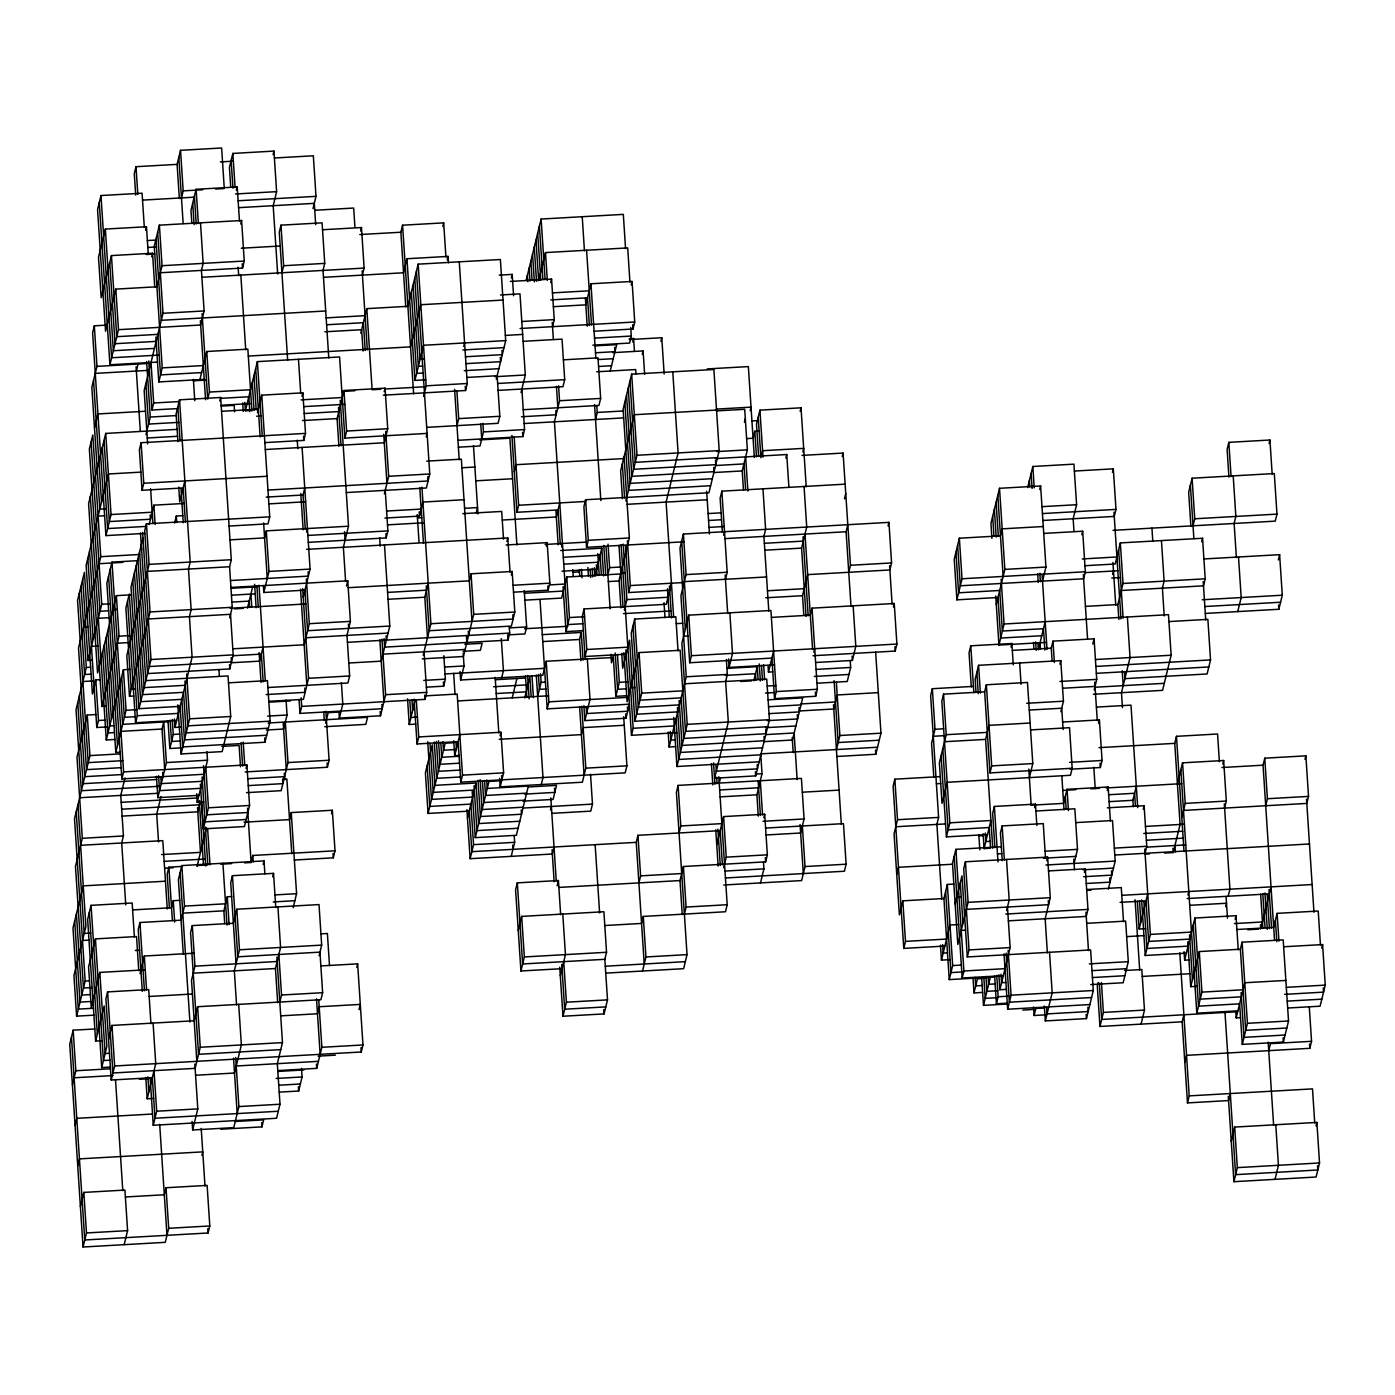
<?xml version="1.0" encoding="UTF-8"?>
<svg xmlns="http://www.w3.org/2000/svg" width="1395" height="1395" viewBox="0 0 1395 1395"><rect width="100%" height="100%" fill="white"/><g stroke="black" fill="none" stroke-linecap="round" stroke-linejoin="round"><path stroke-width="1.5" d="M144.33 227.368L142.081 193.207L100.981 195.544L97.563 209.599L105.532 331.26L115.82 289.114L156.92 286.777L162.047 265.713L159.396 225.153L241.597 220.497L244.247 261.039L242.538 268.067L160.338 272.74M148.271 254.483L146.458 226.74L105.357 229.076L98.504 257.168L101.172 297.728L111.443 255.581L152.543 253.245L154.775 287.405M105.131 325.209L94.319 325.82L92.611 332.847L105.915 535.61L144.853 533.396M215.632 189.04L224.281 188.552L221.631 147.992L180.53 150.329L177.095 164.366L135.995 166.702L134.286 173.73L135.681 195.073M94.319 325.82L96.97 366.379L91.843 387.444L99.83 509.105L106.316 508.739M94.511 428.003L97.929 413.949L145.516 411.246M157.495 362.09L109.909 364.775L118.47 329.673L115.82 289.114M145.603 230.262L146.458 226.74M177.113 429.381L105.724 433.426L88.6 503.665L101.905 706.428L106.229 706.184M151.689 256.767L152.543 253.245M159.396 225.153L154.252 246.217L162.239 367.879L158.803 381.934L204.245 379.353M136.361 371.07L138.088 364.043M181.472 197.898L183.181 190.871L180.53 150.329M108.67 610.783L100.004 611.289L89.367 449.068L92.785 435.013L100.771 556.675L78.521 647.995L86.507 769.639L121.103 767.686M105.915 535.61L111.042 514.546L105.724 433.426M157.67 232.18L163.006 313.282L144.173 390.548L147.661 443.906M239.469 221.107L237.22 186.965L196.12 189.284L190.975 210.366L191.83 223.165M80.997 586.353L86.316 667.473L76.045 709.619L81.363 790.721L159.239 786.292M92.349 660.201L88.024 660.445L101.73 604.262L91.076 442.041M137.948 560.65L112.001 562.115L106.857 583.18L117.511 745.401M257.465 412.728L261.754 395.169L302.854 392.832L305.505 433.392L141.104 442.721L139.395 449.748L142.046 490.29L183.146 487.954L185.395 522.114M145.969 434.612L150.259 417.053L146.614 361.549M177.915 408.561L151.968 410.025L153.677 402.998L151.009 362.456M95.924 714.554L87.257 715.042L76.987 757.189L82.305 838.29L75.469 866.382L83.456 988.044L92.105 987.555M100.144 679.679L95.819 679.923L92.401 693.978L84.415 572.316L77.562 600.408L88.216 762.629L122.83 760.659M131.514 594.793L116.378 595.648L97.528 672.913L89.559 551.252M142.046 490.29L143.772 483.263L141.104 442.721M277.675 273.995L273.193 205.693L276.611 191.656L273.943 151.096L232.843 153.433L229.425 167.47L230.681 186.686M87.257 715.042L89.925 755.602L74.51 818.813L85.165 981.034L76.603 1016.153L93.901 1015.159M107.589 726.9L96.778 727.51L98.487 720.483L95.819 679.923M101.905 706.428L119.028 636.207L116.378 595.648M143.005 537.877L131.008 587.033L138.994 708.695L180.094 706.358L182.762 746.918L264.963 742.245L270.107 721.18L267.439 680.62L228.501 682.835M261.754 395.169L269.723 516.83L146.423 523.822L144.714 530.85L150.032 611.952L129.491 696.244L133.815 695.983M149.16 524.503L153.868 505.182L184.14 503.456M229.669 617.828L232.233 607.296L229.582 566.736L231.291 559.709L220.654 397.488L179.536 399.824L176.119 413.879L177.932 441.622M200.496 222.816L203.147 263.376L201.438 270.403L204.106 310.945L200.671 325L118.47 329.673M236.365 190.47L237.22 186.965M114.931 739.472L106.282 739.96L123.405 669.722L129.892 669.356M146.423 523.822L149.091 564.382L126.823 655.685L129.491 696.244M199.921 379.597L206.756 351.505L247.857 349.168L251.92 411.072M240.742 224.002L241.597 220.497M120.127 752.184L115.785 752.428L126.073 710.282L123.405 669.722M174.602 523.073L176.311 516.063L182.797 515.679M184.872 480.944L179.728 502.008L178.752 487.064M206.756 351.505L209.424 392.065L207.715 399.092L202.101 313.701M273.089 154.601L273.943 151.096M134.408 937.178L132.159 903.018L91.059 905.355L87.641 919.41L95.61 1041.071L102.114 1040.687M204.089 774.26L121.871 778.933L123.597 771.906L110.292 569.143M176.677 720.413L135.577 722.75L137.285 715.722L129.299 594.061L125.881 608.098L131.2 689.217L135.524 688.973M138.994 708.695L150.991 659.539L142.604 532.384M125.027 777.852L120.755 795.412L123.423 835.954L121.696 842.981L125.759 904.884M219.782 401.01L220.654 397.488M94.808 1028.969L73.168 1030.19L69.75 1044.245L83.055 1247.008L165.255 1242.335L168.69 1228.297L166.022 1187.738L207.123 1185.401L209.791 1225.961L208.082 1232.988L84.764 1239.981L71.459 1037.217M138.768 970.711L136.536 936.551L95.435 938.887L88.582 966.979L91.25 1007.539L99.812 972.42L145.237 969.839M328.784 357.94L323.03 270.421L324.739 263.393L322.088 222.851L280.988 225.17L279.279 232.198L287.666 360.259M72.418 1084.787L75.836 1070.75L73.168 1030.19M164.697 769.569L162.029 729.027L163.738 722L166.406 762.559L157.844 797.661L198.944 795.342M249.722 410.548L245.38 410.793L257.377 361.636L339.578 356.963L344.896 438.082L427.097 433.409L426.242 436.914M281.93 272.757L283.638 265.73L280.988 225.17M75.068 1125.346L76.777 1118.319L152.491 1114.03M95.61 1041.071L104.172 1005.952L106.84 1046.494L101.695 1067.576L110.362 1067.088M150.939 1023.721L148.707 989.561L107.607 991.897L105.898 998.925L111.216 1080.026L152.317 1077.69L154.984 1118.249L278.285 1111.257M182.815 747.772L169.824 748.505L173.259 734.45L172.265 719.524M181.455 727.074L174.968 727.44L192.091 657.202L189.424 616.642L191.132 609.615L188.482 569.073L190.191 562.045L179.536 399.824M161 796.58L156.711 814.139L158.542 841.9M77.736 1165.906L79.445 1158.879L202.746 1151.869L201.891 1155.391M108.548 1039.484L111.984 1025.43L194.184 1020.756L197.602 1006.719L320.902 999.709L322.629 992.699L319.961 952.14L237.76 956.813L232.442 875.694L273.542 873.357L275.774 907.517M313.003 208.622L316.002 196.346L313.334 155.787L274.397 158.001M264.876 873.706L264.021 860.907L181.821 865.58L184.489 906.122L181.054 920.177L139.953 922.513L138.244 929.523L142.307 991.426M137.861 558.942L145.847 680.603L228.048 675.93L230.716 716.489L222.154 751.609L181.054 753.945L189.615 718.826L186.668 673.994M80.387 1206.448L83.822 1192.411L124.922 1190.074L127.59 1230.634L124.155 1244.671M111.216 1080.026L114.634 1065.989L111.984 1025.43M140.058 973.588L144.33 956.028L194.079 953.203M181.873 866.417L168.882 867.167L167.173 874.177L169.423 908.337M83.055 1247.008L86.473 1232.953L83.822 1192.411M179.746 900.316L173.259 900.682L171.55 907.709L132.612 909.924M181.821 865.58L178.403 879.617L183.303 954.319M203.722 801.986L197.236 802.352L207.506 760.223L206.948 751.678M139.57 551.914L147.556 673.576L229.756 668.92L233.192 654.865L230.524 614.306L148.323 618.979M200.392 801.271L197.828 811.82L122.115 816.11M247.473 608.133L252.617 587.051M340.24 400.278L348.506 526.211L266.305 530.867L264.597 537.895L229.983 539.865M269.723 516.83L268.014 523.84L229.076 526.054M302 396.337L302.854 392.832M123.597 771.906L246.898 764.913L249.565 805.456L244.421 826.537L203.321 828.874L208.448 807.792L205.797 767.25M197.061 866.417L206.477 827.793M384.479 544.939L389.798 626.041L307.597 630.714L304.93 590.155L263.829 592.491L268.973 571.427L266.305 530.867M264.858 442.616L303.796 440.401L305.505 433.392M153.677 1098.406L147.173 1098.772L155.734 1063.653L153.084 1023.093M360.625 231.047L361.479 227.542L322.541 229.739M319.106 955.645L321.67 945.112L319.019 904.57L236.801 909.226L233.383 923.281L192.283 925.6L190.574 932.627L198.561 1054.289L280.761 1049.633M263.062 647.088L259.644 661.143L231.518 662.747M305.278 529.158L303.029 495.016L304.755 487.988M276.873 957.232L282.47 1042.606L277.326 1063.67L279.994 1104.23L276.576 1118.267L153.258 1125.277L156.693 1111.222L154.025 1070.68M362.421 275.111L364.13 268.084L361.479 227.542M192.283 925.6L194.951 966.16L191.516 980.214L196.834 1061.316M246.043 768.418L246.898 764.913M306.551 532.053L307.406 528.531M338.915 446.33L337.102 418.587L343.955 390.495L385.055 388.159L387.723 428.718L384.288 442.773L265.312 449.521M360.799 333.231L366.798 308.644L407.898 306.307L418.169 264.161L500.369 259.505L505.705 340.607L496.289 379.248M224.717 923.629L223.88 910.813L227.298 896.776L231.622 896.532M232.442 875.694L230.716 882.721L236.051 963.823M303.221 597.182L310.074 569.09L302.087 447.429M344.896 438.082L346.605 431.055L343.955 390.495M166.022 1187.738L164.314 1194.765L125.376 1196.98M197.602 1006.719L200.27 1047.261L195.126 1068.343L112.925 1072.999L107.607 991.897M405.771 306.935L400.871 232.233L402.58 225.205L443.68 222.869L445.912 257.029M244.596 862.86L251.1 862.494L252.809 855.466L335.009 850.81L332.341 810.251L291.241 812.587L289.532 819.615L244.108 822.178M286.062 700.063L287.056 715.007L283.621 729.044L266.323 730.021M306.359 578.873L309.306 623.687L304.162 644.769L232.791 648.814M235.668 1057.462L238.894 1106.566L233.75 1127.631L192.649 1129.967L197.794 1108.885L194.847 1064.071M448.475 262.801L448.057 256.401L406.956 258.738L403.521 272.775L323.483 277.326M236.801 909.226L239.469 949.786L234.325 970.85L236.575 1005.01M263.167 864.412L264.021 860.907M285.33 722.017L287.998 762.577L281.145 790.669L246.531 792.639M381.899 704.475L382.178 708.747L299.977 713.403L301.686 706.393L301.128 697.849M302.663 588.655L308.539 678.301L303.412 699.366L268.799 701.336M348.506 526.211L343.379 547.276L345.611 581.419M384.2 391.681L385.055 388.159M272.688 876.88L273.542 873.357M346.466 586.074L347.739 580.808L230.925 587.434M442.825 226.374L443.68 222.869M325.576 723.203L328.156 712.671L338.968 712.043M347.739 580.808L350.407 621.368L346.989 635.405L349.639 675.965L347.93 682.992L267.892 687.526M384.375 493.847L388.664 476.288L385.717 431.474M425.754 379.789L414.925 380.399L423.487 345.28L505.705 340.607M447.202 259.906L448.057 256.401M277.675 1002.674L275.443 968.514L280.569 947.449L277.919 906.889M293.142 907.744L296.577 893.689L291.241 812.587M245.189 771.941L327.389 767.267L329.098 760.24L325.872 711.154M381.968 639.206L385.613 694.693L380.469 715.774L339.369 718.094L342.804 704.056L341.391 682.713M308.312 542.341L386.188 537.912L387.897 530.902L385.247 490.342M423.592 396.372L426.155 385.822L418.169 264.161M279.802 1002.046L281.528 995.019L278.86 954.476M331.487 813.756L332.341 810.251M220.828 1129.218L261.929 1126.881L263.638 1119.871L235.511 1121.458M294.362 860.035L333.3 857.82L335.009 850.81M389.798 626.041L381.236 661.16L348.785 663.009M384.88 518.068L419.494 516.098L422.912 502.06L464.012 499.724M416.46 271.188L429.765 473.969L426.347 488.006L346.309 492.557M463.733 346.448L464.587 342.943M456.985 425.632L458.693 418.622L456.88 390.862M383.346 395.186L465.546 390.513L467.255 383.503L459.269 261.841M279.174 1092.128L298.652 1091.029L302.07 1076.975L301.512 1068.43M427.48 637.759L424.812 597.217L428.23 583.162M277.779 1070.575L316.717 1068.361L321.861 1047.296L318.775 1000.337M511.32 277.901L512.192 274.397L499.201 275.129M423.191 655.319L430.898 623.722L421.935 487.117M415.727 724.11L409.223 724.476L415.222 699.889M482.879 423.382L483.437 431.909L480.019 445.964L458.38 447.185M356.789 967.363L357.643 963.858L320.867 965.933M526.142 280.5L541.12 219.05L623.321 214.377L625.553 248.537M301.686 706.393L425.004 699.383L426.713 692.356L424.045 651.814M623.687 716.734L626.913 765.82L625.204 772.847L460.786 782.176L458.135 741.634L417.035 743.953L418.744 736.944L416.355 700.656M476.253 512.854L477.543 507.588L464.552 508.321M466.854 377.452L497.143 375.726L499.794 416.285L498.085 423.313L426.696 427.358M359.021 1009.666L360.294 1004.4L319.193 1006.737L317.485 1013.764L280.709 1015.856M629.93 282.069L627.698 247.909L545.497 252.582L538.644 280.674L535.976 240.114M426.347 687.16L443.662 686.183L445.371 679.156L443.837 655.685M426.242 585.917L429.189 630.732L511.39 626.076L514.807 612.021L512.157 571.479L471.057 573.798L469.348 580.826L348.192 587.713M521.033 392.536L525.305 374.976L519.986 293.874L500.509 294.973M114.634 1065.989L361.253 1051.987L362.962 1044.96L357.643 963.858M550.711 282.592L551.566 279.087L510.465 281.424M471.057 573.798L473.707 614.358L463.436 656.504L422.336 658.841M722.401 864.795L720.151 830.653L637.951 835.309L636.242 842.336L471.841 851.665L469.173 811.123L428.073 813.442L445.197 743.221L453.846 742.715M611.132 657.603L546.23 661.282L542.812 675.337L460.612 680.01L464.029 665.956L463.192 653.156M514.267 471.719L515.976 464.709L624.14 458.554M457.926 440.297L522.829 436.6L524.537 429.59L521.887 389.031M552.525 326.657L554.233 319.629L551.566 279.087M459.025 755.427L454.7 755.672L459.844 734.607M506.926 541.452L507.78 537.947L306.604 549.368M560.267 544.102L558.035 509.942L516.935 512.279L518.644 505.252L514.162 436.949M460.786 782.176L462.495 775.149L457.176 694.047L424.725 695.896M511.302 574.984L512.157 571.479M558.575 385.805L559.552 400.749L554.425 421.813L567.73 624.576L582.866 623.722M523.09 341.322L562.028 339.124L564.696 379.667L562.987 386.694L498.085 390.373M594.078 331.225L633.016 329.011L634.725 322.001L632.074 281.441L590.957 283.778L585.83 304.842L553.379 306.691M384.096 638.579L384.654 647.123L507.972 640.113L509.681 633.103L509.262 626.686M467.464 818.133L476.026 783.014L434.926 785.35L432.258 744.808L425.405 772.9L428.073 813.442M501.712 677.674L503.421 670.646L501.311 638.631M554.042 847.009L552.333 854.019L470.132 858.692L473.55 844.638L470.882 804.095L429.782 806.432L427.132 765.872M486.681 779.927L487.239 788.454L528.339 786.117L516.359 835.291L475.259 837.628L488.965 781.427L499.776 780.816M500.09 735.775L500.944 732.27L418.744 736.944M524.241 590.626L526.63 626.913L524.921 633.94L507.606 634.917M546.317 546.142L547.171 542.638L506.071 544.974M512.227 697.831L516.935 678.511M559.744 502.915L556.326 516.97L502.235 520.039M581.75 706.254L585.813 768.157L582.378 782.211L500.177 786.867L503.612 772.83L500.944 732.27M513.5 592.178L548.113 590.207L549.839 583.18L547.171 542.638M524.729 697.988L529.873 676.924L531.129 696.14M561.557 546.98L562.412 543.475M595.525 419.476L597.234 412.449L596.816 406.05M563.388 359.823L598.002 357.852L600.652 398.412L598.943 405.439L523.23 409.729M610.243 370.983L616.66 344.652L595.02 345.873M631.203 284.946L632.074 281.441M537.668 696.401L541.103 682.364L540.528 673.82M620.862 573.938L566.771 577.007L561.644 598.071L524.869 600.164M710.63 485.722L628.43 490.395L623.112 409.276L631.656 374.156L713.874 369.501L719.192 450.602L708.922 492.749L585.604 499.741L583.895 506.769L586.563 547.328L683.899 541.801M630.749 327.511L631.307 336.038L629.598 343.065L592.823 345.158M632.755 341.984L633.609 338.479L629.267 338.723M511.233 856.356L514.65 842.318L514.232 835.901M583.877 705.643L584.854 720.587L625.954 718.251L629.389 704.196L547.189 708.869L548.898 701.842L546.23 661.282M583.319 630.627L566.021 631.604L569.439 617.567L566.771 577.007M586.563 547.328L588.271 540.301L585.604 499.741M642.258 354.435L643.112 350.93L612.823 352.656M560.65 914.684L558.418 880.541L517.318 882.861L515.592 889.888L520.928 970.99L562.028 968.671M541.277 784.531L542.986 777.521L536.273 675.058M671.431 583.215L666.287 604.279L584.086 608.952L582.378 615.98L585.202 659.573M580.93 660.811L579.535 639.468L581.244 632.441L542.306 634.655M560.685 550.502L601.803 548.165L594.95 576.257L594.392 567.73M660.916 341.234L661.771 337.729L629.319 339.56M518.26 930.448L521.678 916.393L603.895 911.737L606.546 952.279L604.837 959.307L607.505 999.866L604.07 1013.903L562.97 1016.24L559.744 967.153M584.086 608.952L586.754 649.495L585.028 656.522L626.128 654.185M550.519 809.954L551.374 806.449M607.871 574.67L609.598 567.643L608.046 544.172M625.849 500.927L636.992 455.276L631.656 374.156M520.928 970.99L524.346 956.953L521.678 916.393M584.854 720.587L589.998 699.505L587.33 658.963M624.053 456.862L629.372 537.964L619.101 580.111L620.914 607.854M557.128 885.808L558.418 880.541M624.332 610.121L626.896 599.588L623.251 544.102M669.722 590.242L628.604 592.561L630.331 585.551L627.384 540.719M626.686 695.721L615.858 696.332L619.293 682.294L617.462 654.534M678.04 650.89L675.808 616.747L634.69 619.066L631.272 633.121L636.591 714.223L677.691 711.903M590.521 774.242L592.474 804.113L590.765 811.14L551.827 813.355M560.319 975.68L565.446 954.616L562.778 914.056M767.703 726.708L685.503 731.381L680.167 650.279L639.067 652.598L627.087 701.772L623.861 652.686M562.97 1016.24L566.405 1002.203L563.737 961.643M676.889 732.724L631.464 735.304L633.173 728.277L621.124 544.713M760.85 754.8L678.65 759.473L675.982 718.913L634.882 721.25L641.735 693.158L639.067 652.598M803.782 614.899L802.526 595.7L807.67 574.618L889.87 569.962L891.579 562.935L888.929 522.375L683.41 534.041L679.993 548.096L685.311 629.197M683.41 534.041L686.078 574.6L680.934 595.665L686.253 676.784L669.129 747.022L675.633 746.639M812.989 655.737L895.189 651.064L896.898 644.037L894.247 603.494L812.047 608.15L817.365 689.269L815.656 696.279L774.539 698.616L776.265 691.589L770.929 610.487L688.729 615.16L681.876 643.252L687.212 724.354L676.941 766.5L759.142 761.827M845.161 484.152L721.86 491.162L720.134 498.189L722.383 532.332M744.424 422.266L745.279 418.762M750.144 410.653L751.016 407.148L716.402 409.101M774.539 698.616L771.888 658.074L689.688 662.73L691.397 655.702L688.729 615.16M638.91 882.895L640.619 875.868L637.951 835.309M723.656 535.227L724.511 531.722M743.483 490.133L742.227 470.935L747.354 449.853L744.703 409.31L716.577 410.897M759.124 430.968L754.8 431.212L753.073 438.239L746.587 438.605M806.223 486.785L801.026 407.811L759.926 410.147L756.508 424.202L758.601 456.217M718.791 776.666L727.196 904.727L725.487 911.755L643.287 916.428L641.561 923.438L604.785 925.53M725.47 579.291L727.179 572.264L721.86 491.162M766.047 834.977L800.643 833.007L804.078 818.952L801.41 778.41L678.109 785.402L676.401 792.43L687.037 954.633L683.62 968.688L605.744 973.117M642.52 971.025L645.937 956.97L643.287 916.428M679.051 832.989L680.777 825.962L678.109 785.402M726.376 659.504L727.353 674.448L725.644 681.475L728.312 722.017L714.606 778.218L755.706 775.882L769.412 719.698L766.744 679.138L684.544 683.794M774.504 664.84L729.079 667.42L732.497 653.383L729.829 612.823M682.242 914.701L680.01 880.559L683.428 866.504L765.628 861.848L767.355 854.821L764.687 814.261L723.586 816.598L716.734 844.69M785.891 458.066L786.745 454.543L715.356 458.606M800.172 411.333L801.026 407.811M684.387 914.091L686.096 907.064L683.428 866.504M719.21 783.066L720.5 777.8M802.84 451.875L803.694 448.37L762.594 450.707L760.885 457.734L758.217 417.175M753.823 680.725L757.241 666.67L726.952 668.397M772.795 671.867L768.453 672.111L773.597 651.047M723.674 867.69L726.237 857.158L723.586 816.598M806.066 616.416L801.584 548.113L806.711 527.048L804.061 486.489M758.287 816.127L756.892 794.784L762.019 773.719L760.763 754.503M842.231 456.566L843.086 453.061L801.986 455.398M812.047 608.15L810.321 615.178L771.383 617.392M763.832 817.784L764.687 814.261M844.463 498.887L845.736 493.621M813.843 652.215L814.697 648.71M760.502 882.913L763.919 868.876L763.501 862.459M851.002 606.441L846.102 531.739L847.811 524.712M848.77 572.299L850.479 565.271L843.086 453.061M850.252 661.038L850.671 667.438L847.236 681.492L816.947 683.219M815.604 662.503L852.38 660.428L855.798 646.373L853.147 605.814M802.369 825.979L805.02 866.539L801.602 880.576L723.726 885.005M888.057 525.898L888.929 522.375M836.425 749.568L839.86 735.514L836.355 682.155M893.393 606.999L894.247 603.494M765.593 828.072L843.469 823.643L846.12 864.202L844.411 871.23L725.435 877.978M836.878 756.474L875.816 754.259L880.96 733.177L875.641 652.075M940.265 776.596L894.84 779.177L893.131 786.205L903.768 948.408L944.868 946.072M1043.286 526.525L1002.185 528.844L1000.459 535.872L959.359 538.208L954.232 559.273L956.883 599.833L997.983 597.496L1000.651 638.056L1041.751 635.719M894.84 779.177L897.508 819.719L894.073 833.774L899.391 914.876L902.827 900.839L943.927 898.502L947.344 884.447L953.831 884.081M973.431 686.375L932.331 688.711L930.622 695.739L938.608 817.4L936.899 824.41L941.799 899.13M956.883 599.833L962.027 578.768L959.359 538.208M896.741 874.334L898.45 867.306L952.523 864.237M932.331 688.711L934.999 729.271L931.564 743.308L933.813 777.468M1029.37 777.608L1032.788 763.571L1027.47 682.451L986.37 684.788L984.661 691.815L943.561 694.152L941.834 701.162L949.821 822.823L946.403 836.878L987.503 834.541M1042.518 581.122L1045.936 567.067L1040.618 485.966L999.518 488.302L990.956 523.421L991.932 538.365M943.561 694.152L946.211 734.694L939.358 762.786L942.026 803.346L947.17 782.281L1070.471 775.271L1072.18 768.261L1069.529 727.702L1030.574 729.916M1013.276 664.84L1011.881 643.496L970.78 645.815L969.054 652.843L971.304 687.003M903.768 948.408L905.477 941.381L902.827 900.839M1060.863 711.729L1063.443 701.197L1060.775 660.637L978.575 665.31L975.14 679.348L975.994 692.164M996.274 604.523L1004.836 569.404L999.518 488.302M1027.679 487.553L1032.823 466.488L1073.923 464.151L1076.591 504.711L1073.156 518.748L1073.993 531.565M1046.529 642.38L998.942 645.083L1004.069 624.001L1001.139 579.187M1039.763 489.471L1040.618 485.966M1001.331 846.765L955.906 849.346L952.489 863.383L957.807 944.485L968.078 902.356L965.427 861.796L1047.628 857.123L1050.278 897.682L1045.151 918.747L1047.383 952.907M992.752 848.247L985.602 739.385L989.02 725.348L1030.138 723.011M1011.026 647.001L1011.881 643.496M950.1 959.638L941.451 960.126L950.012 925.007L958.661 924.519M955.139 903.943L961.992 875.851L967.31 956.953L1090.628 949.96L1093.279 990.502L1086.443 1018.594L1045.343 1020.931L1044.349 1005.987M965.427 861.796L963.701 868.823L969.037 949.925L967.31 956.953M1072.18 768.261L989.979 772.917L991.688 765.89L986.37 684.788M994.67 977.023L949.245 979.604L952.68 965.567L947.344 884.447M990.572 848.23L984.085 848.596L990.921 820.504L949.821 822.823M1036.851 825.456L1035.456 804.113L994.356 806.449L992.647 813.477L994.879 847.619M1045.186 621.682L1038.333 649.774L1037.915 643.357M1003.284 975.68L962.184 978.017L963.893 970.99L955.906 849.346M1045.5 857.751L1043.251 823.608L1002.151 825.927L1000.442 832.954L1002.255 860.698M1052.109 660.986L1051.272 648.187L1052.981 641.159L1094.081 638.823L1096.732 679.382L1094.168 689.915M1081.822 534.721L1082.677 531.216L1043.739 533.413M982.638 992.42L973.989 992.909L977.407 978.871L981.749 978.61M1059.921 664.159L1060.775 660.637M1082.677 531.216L1085.327 571.758L1083.619 578.785L960.318 585.778L957.65 545.236M1112.46 472.347L1113.315 468.842L1074.377 471.057M1007.295 1004.016L983.492 1005.376L990.345 977.285M1006.615 910.551L1009.178 900.019L1006.527 859.459M1034.602 807.635L1035.456 804.113M1113.315 468.842L1115.983 509.402L1114.256 516.412L1042.867 520.475M1007.26 1003.162L996.431 1003.79L998.14 996.762L996.745 975.419M1006.353 989.369L999.866 989.735L1010.137 947.589L1007.469 907.046M1092.791 644.089L1094.081 638.823M1112.635 574.531L1113.506 571.026M1121.301 590.503L1203.501 585.83L1205.21 578.803L1202.56 538.261L1120.342 542.917L1115.215 563.998L1084.926 565.707M1089.861 1004.557L1007.661 1009.213L1011.079 995.176L1008.132 950.344M1046.773 860.645L1047.628 857.123M1110.385 821.149L1108.153 786.989L1067.053 789.326L1063.618 803.363L1031.167 805.211M1118.86 619.485L1117.866 604.541L1123.01 583.476L1120.342 542.917M1098.545 723.447L1099.399 719.925L1062.624 722.017M1044.925 1014.88L1034.113 1015.49L1035.822 1008.48L1044.471 1007.975M1074.08 863.4L1077.498 849.363L1074.847 808.804L1035.91 811.018M1070.07 769.22L1100.341 767.512L1102.067 760.484L1099.399 719.925M1045.343 1020.931L1052.179 992.839L1049.528 952.279M1084.438 872.363L1085.31 868.841L1048.534 870.933M1107.299 790.512L1108.153 786.989M1113.001 530.344L1275.239 521.137L1276.966 514.11L1274.298 473.55L1192.097 478.223L1188.662 492.261L1190.911 526.421M1085.31 868.841L1087.96 909.4L1086.252 916.428L1008.376 920.84M1193.039 525.793L1194.748 518.783L1192.097 478.223M1108.327 889.173L1115.18 861.081L1112.513 820.522L1075.737 822.614M1133.315 806.694L1132.897 800.294L1136.315 786.239M1004.069 624.001L1168.487 614.672L1171.137 655.231L1162.593 690.351L1093.366 694.274M1201.688 541.766L1202.56 538.261M1272.17 474.178L1269.921 440.018L1228.821 442.354L1227.112 449.382L1228.925 477.125M1098.161 982.394L1097.29 985.916L1099.957 1026.458L1182.158 1021.803L1183.867 1014.775M1143.255 809.239L1144.109 805.735L1107.334 807.81M1099.957 1026.458L1103.375 1012.421L1101.422 982.533M1145.068 853.304L1146.777 846.277L1144.109 805.735M1164.581 853.06L1173.23 852.554L1180.083 824.462L1174.747 743.361L1176.473 736.333L1217.573 733.997L1219.387 761.757M1086.705 923.316L1125.643 921.118L1128.293 961.661L1123.167 982.743L1090.716 984.574M1145.644 928.617L1139.157 928.983L1147.719 893.864M1177.415 783.92L1182.559 762.838L1223.659 760.502L1226.31 801.061L1224.601 808.089M1168.94 621.577L1207.878 619.363L1210.529 659.922L1207.111 673.959L1124.911 678.633L1124.492 672.233M1269.066 443.54L1269.921 440.018M1186.343 953.151L1145.243 955.488L1150.387 934.406L1144.789 849.032M1181.792 817.435L1185.209 803.398L1182.559 762.838M1237.749 611.603L1241.184 597.548L1238.516 556.989M1141.058 1024.139L1144.475 1010.085L1141.825 969.525L1124.509 970.519M1187.965 895.032L1188.819 891.527M1222.805 764.024L1223.659 760.502M1278.343 559.936L1279.616 554.669L1203.902 558.959M1188.958 959.934L1184.634 960.178L1194.905 918.032L1236.005 915.695L1238.254 949.856M1205.297 613.434L1278.849 609.266L1282.284 595.212L1279.616 554.669M1197.206 986.317L1190.72 986.683L1199.281 951.564L1240.382 949.228L1242.091 942.2L1283.191 939.881L1288.527 1020.983L1283.383 1042.048L1242.282 1044.384L1239.614 1003.825L1198.514 1006.161L1193.196 925.059M1184.826 1062.345L1186.535 1055.335L1309.835 1048.325L1311.544 1041.315L1309.312 1007.155M1237.906 1010.852L1196.805 1013.188L1201.949 992.124L1199.281 951.564M1225.647 906.75L1226.501 903.245L1189.726 905.32M1228.21 896.218L1229.919 889.19L1224.322 803.816M1274.524 940.213L1263.05 765.192L1264.759 758.183L1305.86 755.846L1308.527 796.388L1306.801 803.415L1183.501 810.425M1230.303 1093.558L1228.594 1100.568L1187.476 1102.904L1189.203 1095.877L1179.804 952.872M1235.15 919.218L1236.005 915.695M1265.701 805.752L1267.41 798.725L1264.759 758.183M1240.521 1017.635L1236.197 1017.879L1244.758 982.76L1285.859 980.423M1271.037 886.854L1260.749 929L1260.47 924.728M1305.005 759.351L1305.86 755.846M1242.282 1044.384L1247.426 1023.32L1242.091 942.2M1320.455 945.182L1318.223 911.04L1277.105 913.359L1273.687 927.413L1236.912 929.506M1231.244 1141.127L1234.68 1127.073L1316.88 1122.417L1319.531 1162.959L1316.113 1177.014L1233.912 1181.687L1228.297 1096.313M1233.912 1181.687L1237.33 1167.632L1234.68 1127.073M1268.735 1050.662L1270.444 1043.634L1311.544 1041.315M1321.728 948.077L1322.582 944.572L1283.644 946.769M1275.013 1179.35L1278.43 1165.296L1275.78 1124.754M1322.582 944.572L1325.25 985.114L1320.106 1006.196L1287.672 1008.027M1316.026 1125.922L1316.88 1122.417M220.358 161.925L233.349 161.175M183.181 190.871L202.659 189.772M235.511 193.975L276.611 191.656M142.534 200.113L194.446 197.166M238.126 200.758L316.002 196.346M238.58 207.663L314.293 203.356L315.688 224.7M314.729 210.261L353.685 208.047L354.94 227.263M147.364 240.55L156.013 240.045M359.77 234.552L400.871 232.233M147.8 247.438L156.467 246.95M241.23 248.223L280.168 246.008M146.091 254.465L154.758 253.977M162.047 265.713L244.247 261.039M283.638 265.73L324.739 263.393M201.891 277.291L364.13 268.084M163.006 313.282L204.106 310.945M552.472 292.88L589.248 290.805M503.037 300.065L420.837 304.72L410.566 346.867L248.31 356.074M325.698 310.98L161.279 320.309L155.961 239.208M550.763 299.908L587.539 297.815L589.353 325.576M326.151 317.886L365.089 315.671M326.604 324.773L363.38 322.698L365.194 350.441M156.153 341.374L115.053 343.711L109.734 262.609M324.878 331.801L361.654 329.708L363.066 351.052M521.782 321.478L554.233 319.629M154.444 348.401L113.344 350.738L105.357 229.076M520.073 328.505L634.725 322.001M159.222 355.062L111.617 357.765L100.981 195.544M505.339 335.41L522.637 334.434M96.97 366.379L146.737 363.554M594.532 338.131L631.307 336.038M462.878 349.971L503.979 347.634M162.239 367.879L203.339 365.56M95.261 373.389L149.352 370.32M424.394 359.073L420.069 359.317L414.751 278.215M465.494 356.754L502.27 354.661L501.991 350.389M201.63 372.57L160.53 374.906L157.862 334.364L116.761 336.683L111.443 255.581M595.473 352.778L614.951 351.68L614.672 347.407M422.685 366.1L418.36 366.344L413.042 285.243M465.947 363.642L500.561 361.689L500.282 357.416M193.469 380.818L206.443 380.085M598.089 359.561L613.225 358.707M423.138 373.006L416.652 373.372L411.316 292.27M464.239 370.669L498.852 368.698M598.542 366.466L611.516 365.717M209.424 392.065L250.525 389.728M495.016 376.702L525.305 374.976M596.729 371.785L635.684 369.57L635.963 373.843M707.248 368.925L748.348 366.589L754.346 457.455M426.155 385.822L467.255 383.503M220.689 398.342L248.816 396.755L249.792 411.699M341.827 391.472L354.818 390.74M380.765 389.257L372.116 389.746L366.798 308.644M385.107 389.013L424.045 386.799M153.677 402.998L179.641 401.533M497.631 383.485L564.696 379.667M301.146 399.859L342.246 397.523M221.142 405.248L251.431 403.521M221.195 406.102L234.168 405.37L234.587 411.769M221.543 411.298L258.319 409.206M303.744 406.625L344.861 404.306M150.259 417.053L176.206 415.57M256.61 416.233L260.935 415.989M304.197 413.53L338.811 411.56M178.822 422.354L148.533 424.08L145.882 383.52M559.552 400.749L600.652 398.412M302.488 420.558L337.102 418.587M458.693 418.622L499.794 416.285M147.277 437.995L177.566 436.286M521.521 416.756L556.134 414.786L555.855 410.514M597.234 412.449L623.199 410.984M346.605 431.055L387.723 428.718M716.524 410.06L634.324 414.716L620.635 470.9L622.449 498.66M524.136 423.539L623.652 417.89M483.437 431.909L524.537 429.59M751.905 420.941L758.392 420.575M479.601 439.913L509.89 438.187L516.9 544.922M140.843 472.138L108.391 473.986L86.124 565.289L96.778 727.51M426.748 461.135L461.361 459.164L471.998 621.385M143.772 483.263L267.073 476.27M636.992 455.276L719.192 450.602M717.065 451.579L747.354 449.853M461.902 467.778L474.875 467.029M388.664 476.288L429.765 473.969M717.483 457.63L635.283 462.303L629.947 381.184M267.979 490.064L428.056 480.979L427.777 476.724M715.809 465.511L743.936 463.907L745.61 489.523M475.782 480.839L512.558 478.747M266.253 497.091L303.029 495.016M714.1 472.521L742.227 470.935M268.869 503.874L305.644 501.781M712.339 478.694L630.139 483.367L624.82 402.266M111.042 514.546L152.142 512.209M98.121 516.133L104.608 515.766M386.589 511.041L421.203 509.088M146.562 526.368L107.624 528.583L102.306 447.481M518.644 505.252L585.708 501.45M462.756 513.639L501.694 511.442L503.525 539.185M627.157 504.31L707.213 499.776M417.419 517.929L421.743 517.684M387.496 524.851L424.272 522.759M307.859 535.436L387.897 530.902M708.102 513.569L721.093 512.837M708.555 520.475L721.546 519.742M100.771 556.675L139.709 554.478M1041.978 506.664L1076.591 504.711M709.009 527.38L724.144 526.508M99.062 563.702L122.865 562.359M149.091 564.382L231.291 559.709M1042.431 513.569L1115.983 509.402M588.271 540.301L629.372 537.964M545.096 544.451L586.196 542.132M147.382 571.392L229.582 566.736M724.964 538.609L846.102 531.739M268.973 571.427L310.074 569.09M764.355 543.3L803.293 541.103M1194.748 518.783L1276.966 514.11M563.301 557.285L600.077 555.193L601.35 574.391M230.489 580.529L308.365 576.118L308.086 571.845M764.809 550.205L801.584 548.113M563.754 564.173L598.368 562.22M230.977 588.289L256.942 586.807M609.598 567.643L620.409 567.033M562.045 571.2L596.659 569.23M572.961 572.281L579.448 571.915M231.43 595.194L255.215 593.834M620.81 573.083L625.134 572.839M101.73 604.262L110.379 603.773M686.078 574.6L727.179 572.264M850.479 565.271L891.579 562.935M387.583 592.404L426.521 590.19M513.064 585.272L549.839 583.18M231.884 602.082L249.182 601.106L249.6 607.505M112.943 609.702L117.267 609.441M549.926 584.889L565.062 584.034M608.325 581.575L619.153 580.965M1082.311 558.942L1116.924 556.971M150.032 611.952L232.233 607.296M684.352 581.628L766.57 576.955M230.123 608.255L305.836 603.965M388.037 599.292L424.812 597.217M630.331 585.551L682.242 582.604M234.499 608.865L243.148 608.377M524.415 593.259L563.353 591.061M98.295 618.299L109.124 617.689M1004.836 569.404L1045.936 567.067M83.648 626.913L87.972 626.669M962.027 578.768L1085.327 571.758M767.459 590.765L804.235 588.673M1085.38 572.613L1117.831 570.764M626.896 599.588L667.996 597.252M309.306 623.687L350.407 621.368M473.707 614.358L514.807 612.021M765.75 597.775L802.526 595.7M1111.78 578.036L1120.447 577.547M119.028 636.207L129.84 635.579M1123.01 583.476L1205.21 578.803M430.898 623.722L513.098 619.049L512.819 614.776M623.478 613.643L671.065 610.94M117.319 643.217L128.131 642.607M569.439 617.567L584.575 616.695M91.442 646.391L97.946 646.024M305.889 637.742L388.089 633.068M509.314 627.907L526.63 626.913M524.555 628.744L567.817 626.285M347.442 642.31L509.681 633.103M676.244 623.635L682.748 623.269M150.991 659.539L233.192 654.865M1085.432 606.389L1117.866 604.541M1202.246 599.763L1282.284 595.212M233.227 655.72L261.353 654.115L263.184 681.859M464.797 644.281L482.095 643.304L480.386 650.314L463.088 651.308M86.316 667.473L90.64 667.228M542.76 641.561L579.535 639.468M683.602 636.225L687.927 635.981M1204.861 606.529L1280.575 602.239M382.945 654.15L465.145 649.477M91.094 674.116L84.607 674.5L79.271 593.381M586.754 649.495L627.855 647.175M82.898 681.51L93.709 680.899M444.552 667.054L464.029 665.956M691.397 655.702L896.898 644.037M185.239 685.294L144.138 687.63L136.152 565.969M308.539 678.301L349.639 675.965M445.005 673.959L544.521 668.31M423.731 680.394L445.371 679.156M495.312 679.731L525.601 678.022M1012.317 650.384L1051.272 648.187M266.183 694.553L305.121 692.338L304.842 688.066M541.103 682.364L545.428 682.12M493.603 686.758L526.037 684.928M686.253 676.784L727.353 674.448M816.058 669.408L850.671 667.438M385.613 694.693L426.713 692.356M725.243 675.424L755.532 673.698L755.95 680.097M126.073 710.282L136.884 709.671M268.834 702.173L290.474 700.953M619.293 682.294L627.942 681.789M545.881 689.008L539.377 689.374L538.4 674.448M496.201 693.542L526.49 691.815M1095.424 659.521L1171.137 655.231M814.349 676.436L848.945 674.465M137.285 715.722L178.386 713.386M630.505 687.718L634.83 687.473M740.832 681.457L751.643 680.847M135.175 716.699L124.347 717.309L121.696 676.749M626.233 688.816L617.584 689.304L615.195 653.017M98.487 720.483L104.974 720.116M457.63 700.953L548.479 695.791M1095.877 666.426L1210.529 659.922M189.615 718.826L230.716 716.489M641.735 693.158L682.835 690.821M767.198 686.044L775.847 685.538M168.063 721.756L122.638 724.336L112.001 562.115M267.578 716.106L287.056 715.007M114.041 725.679L109.699 725.923L104.381 644.804M548.898 701.842L626.774 697.43M776.265 691.589L817.365 689.269M1096.331 673.332L1208.82 666.949M270.107 721.18L187.906 725.853L184.96 681.022M765.489 693.053L774.138 692.565M120.929 731.346L162.029 729.027M268.032 723.011L367.548 717.361L365.821 724.371L324.721 726.708M114.477 732.567L107.99 732.95L102.672 651.831M417.436 717.082L410.95 717.448L409.816 700.377M1059.956 681.457L1096.732 679.382M878.292 692.635L837.192 694.972L833.774 709.009L799.161 710.979M268.398 728.207L186.18 732.863L183.53 692.321L142.43 694.658L134.443 572.996M679.417 704.876L638.3 707.213L632.981 626.093M768.104 699.837L802.718 697.866L792.447 740.013L764.32 741.617M173.259 734.45L179.746 734.084M1062.572 688.241L1095.023 686.41M800.869 703.952L835.483 701.981M1095.075 687.247L1164.302 683.323M266.672 735.235L184.471 739.891L181.821 699.348L140.703 701.668L132.734 580.006M768.558 706.742L801.009 704.894M180.199 740.989L171.533 741.477L170.138 720.134M769.011 713.647L799.283 711.921L799.004 707.649M221.788 746.412L239.103 745.418L240.498 766.762M89.925 755.602L120.214 753.875M624.245 725.278L583.145 727.597L581.436 734.624L499.236 739.298M1026.668 703.289L1063.443 701.197M687.212 724.354L769.412 719.698M633.173 728.277L674.273 725.941M767.285 720.657L797.574 718.948L797.295 714.676M1029.266 710.055L1061.717 708.224L1063.129 729.568M1096.383 707.108L1130.996 705.138L1137.71 807.583M765.576 727.684L795.865 725.975M166.406 762.559L207.506 760.223M456.461 749.499L443.488 750.231L442.93 741.704M675.18 739.751L670.856 739.995L670.28 731.451M766.029 734.59L794.156 732.985M287.998 762.577L329.098 760.24M121.557 774.591L84.781 776.666L79.463 695.564M459.077 756.282L441.779 757.258L440.785 742.314M934.999 729.271L943.648 728.765M839.86 735.514L880.96 733.177M156.624 779.526L83.072 783.694L77.754 702.592M946.211 734.694L987.311 732.375M459.53 763.187L440.053 764.286L438.518 740.797M933.272 736.281L944.101 735.671M879.251 740.204L838.151 742.541L834.088 680.638M762.559 747.79L680.359 752.446L677.412 707.631M202.362 781.287L161.262 783.624L160.843 777.224M247.804 778.706L284.58 776.631M282.54 779.299L286.864 779.055L291.782 853.757M944.502 741.721L985.602 739.385M459.984 770.075L438.344 771.313L436.391 741.425M760.711 753.858L877.525 747.232M200.653 788.314L159.553 790.651L158.577 775.707M248.24 785.612L282.854 783.641L282.575 779.369M462.495 775.149L503.612 772.83M585.813 768.157L626.913 765.82M79.654 797.748L157.53 793.319M460.437 776.98L436.635 778.323L434.246 742.053M121.208 802.317L196.922 798.01M1099.033 747.65L1174.747 743.361M121.661 809.205L199.537 804.793M474.317 790.041L433.217 792.377L429.991 743.291M528.391 786.972L556.518 785.385L553.083 799.422L522.811 801.148M755.532 774.086L762.019 773.719M208.448 807.792L249.565 805.456M991.688 765.89L1032.788 763.571M526.63 793.145L485.53 795.481L484.553 780.537M1069.616 762.333L1102.067 760.484M472.591 797.068L431.491 799.405L427.724 741.774M524.52 794.121L554.809 792.395L554.53 788.14M247.839 812.483L206.739 814.819L203.513 765.733M524.921 800.172L483.821 802.509L482.426 781.165M719.663 789.971L758.601 787.756M246.13 819.51L205.03 821.847L202.083 777.015M523.212 807.199L482.112 809.536L480.142 779.648M936.394 783.746L940.718 783.502M1221.95 767.529L1263.05 765.192M523.264 808.054L592.474 804.113M720.116 796.876L756.892 794.784M802.317 792.203L839.092 790.111M82.305 838.29L123.423 835.954M80.596 845.318L162.796 840.644L167.278 908.947M519.794 821.236L478.677 823.573L476.026 783.014M1062.763 790.424L1075.737 789.692M1090.89 788.82L1099.539 788.332M1106.026 787.966L1181.739 783.659M518.068 828.264L476.968 830.6L474.038 785.769M1108.641 794.749L1134.606 793.267L1135.443 806.083M161.541 854.577L200.479 852.362L197.532 807.548M680.777 825.962L721.878 823.625M762.978 821.289L804.078 818.952M1109.095 801.637L1132.897 800.294M164.157 861.36L205.257 859.024M897.508 819.719L938.608 817.4M1185.209 803.398L1226.31 801.061M1267.41 798.725L1308.527 796.388M473.55 844.638L514.65 842.318M197.009 865.563L207.82 864.952M220.811 864.22L231.622 863.592M164.61 868.248L173.259 867.76M895.782 826.747L945.548 823.922M165.464 881.204L83.264 885.877L72.993 928.006L78.312 1009.126L93.448 1008.254M978.889 835.884L983.213 835.64M1145.469 826.433L1184.407 824.218M990.119 841.324L985.794 841.569L985.236 833.024M726.237 857.158L767.355 854.821M1143.76 833.46L1182.698 831.246M1146.376 840.226L1183.152 838.151M274.937 894.91L296.577 893.689M997.46 853.897L1001.784 853.653M1045.047 851.212L1077.498 849.363M1114.326 848.125L1146.777 846.277M640.619 875.868L681.719 873.532M724.981 871.073L763.919 868.876M805.02 866.539L846.12 864.202M1146.812 847.131L1185.75 844.917M184.489 906.122L225.589 903.786M273.228 901.937L294.851 900.717M1043.338 858.221L1075.789 856.39M1114.779 855.03L1309.469 843.975M558.872 887.429L680.01 880.559M1145.103 854.158L1149.428 853.914M182.78 913.15L223.88 910.813M1045.954 865.005L1115.18 861.081M1083.183 869.817L1113.472 868.091M90.692 933.081L84.206 933.447L76.219 811.785M1083.636 876.723L1111.763 875.118L1111.484 870.846M82.497 940.474L88.984 940.108M1086.252 883.488L1110.036 882.146L1109.757 877.873M686.096 907.064L727.196 904.727M956.865 896.915L961.19 896.671M1086.653 889.539L1121.266 887.586L1123.516 921.729M320.902 933.865L327.389 933.499L329.499 965.514M1086.705 890.394L1091.029 890.149M968.078 902.356L1050.278 897.682M135.28 950.483L139.605 950.239M1121.772 895.328L1312.137 884.535M239.469 949.786L321.67 945.112M966.369 909.366L1048.569 904.71L1048.29 900.438M1120.045 902.356L1146.01 900.891L1148.678 941.433L1189.778 939.097M1187.11 898.554L1269.31 893.881M1005.76 914.056L1087.96 909.4M194.951 966.16L277.152 961.504M193.225 973.187L275.443 968.514M961.225 930.448L965.567 930.203M85.165 981.034L89.489 980.79M524.346 956.953L606.546 952.279M905.477 941.381L946.595 939.062M604.837 959.307L522.637 963.98L517.318 882.861M645.937 956.97L687.037 954.633M1234.348 923.577L1262.475 921.973M90.396 994.583L81.73 995.071L76.411 913.969M1150.387 934.406L1191.487 932.087M605.29 966.212L685.329 961.661M1126.637 936.62L1143.935 935.626M1247.775 929.733L1258.586 929.122M149.16 996.466L192.423 994.007M969.037 949.925L1010.137 947.589M90.832 1001.488L80.021 1002.098L74.702 920.996M947.484 952.855L943.159 953.099L942.601 944.572M281.528 995.019L322.629 992.699M1188.069 946.124L1146.952 948.46L1143.883 901.501M952.68 965.567L961.329 965.078M963.893 970.99L1004.993 968.671M1089.355 963.875L1128.293 961.661M963.945 971.844L950.954 972.594L945.636 891.475M1091.971 970.658L1126.585 968.688M566.405 1002.203L607.505 999.866M1005.9 982.464L1001.575 982.708L1001.017 974.181M1092.425 977.546L1124.876 975.715M995.123 983.928L988.637 984.295L988.218 977.895M605.779 1006.894L564.679 1009.213L561.749 964.398M982.185 985.515L975.698 985.881L975.14 977.354M1142.278 976.43L1189.865 973.727M997.739 990.712L986.928 991.322L985.951 976.378M1011.079 995.176L1093.279 990.502M998.14 996.762L1008.969 996.152M996.03 997.739L985.219 998.349L983.806 977.006M200.27 1047.261L282.47 1042.606M109.455 1053.277L105.131 1053.521L99.812 972.42M1091.57 997.53L1009.37 1002.203L1006.144 953.099M1201.949 992.124L1243.05 989.787M1286.312 987.329L1325.25 985.114M321.861 1047.296L362.962 1044.96M109.909 1060.183L103.422 1060.549L95.435 938.887M1241.341 996.815L1200.241 999.134L1194.905 918.032M1284.603 994.356L1323.541 992.141L1323.262 987.869M1022.884 1010.067L1033.712 1009.439M318.077 1056.137L335.375 1055.161M1287.219 1001.122L1321.832 999.169M75.836 1070.75L110.449 1068.779M1103.375 1012.421L1144.475 1010.085M236.226 1066.007L318.444 1061.333M74.127 1077.777L113.065 1075.562M1235.796 1011.828L1101.666 1019.449L1099.295 983.161M195.579 1075.249L234.517 1073.034L241.37 1044.942L238.702 1004.383M139.378 1079.277L148.027 1078.788M277.832 1071.43L303.796 1069.948M276.123 1078.457L302.07 1076.975M1247.426 1023.32L1288.527 1020.983M278.738 1085.223L300.361 1084.002M1286.818 1028.01L1245.7 1030.33L1240.382 949.228M1285.091 1035.02L1243.991 1037.357L1241.062 992.543M156.693 1111.222L197.794 1108.885M238.894 1106.566L279.994 1104.23M1189.203 1095.877L1312.503 1088.885L1314.735 1123.027M86.473 1232.953L127.59 1230.634M168.69 1228.297L209.791 1225.961M1237.33 1167.632L1319.531 1162.959M1306.522 799.143L1313.95 912.278M1309.556 1044.053L1309.835 1048.325M1317.543 1165.714L1317.822 1169.986L1235.621 1174.66L1224.984 1012.439M1278.57 604.994L1278.849 609.266M1277.105 913.359L1278.936 941.119M1275.396 920.386L1276.809 941.73M1283.104 1037.775L1283.383 1042.048M1269.031 889.609L1271.56 928.041M1267.183 894.509L1269.433 928.651M1264.916 892.992L1267.288 929.279M1262.771 893.62L1265.021 927.762M1233.197 475.887L1235.848 516.446L1234.139 523.456L1236.388 557.616M1260.644 894.23L1262.893 928.39M1228.821 442.354L1231.07 476.515M1268.177 1042.117L1273.635 1125.364M1235.778 1011.48L1236.197 1017.879M1226.083 896.846L1227.478 918.189M1203.222 581.558L1205.733 619.99M1190.388 485.251L1193.876 538.609M1180.833 769.866L1196.805 1013.188M1176.473 736.333L1184.024 851.595M1189.499 934.842L1192.429 979.656M1161.442 540.597L1164.11 581.14L1162.401 588.167L1164.215 615.91M1187.773 941.852L1190.72 986.683M1184.076 951.634L1184.634 960.178M1174.939 845.544L1175.357 851.944M1151.939 528.13L1152.776 540.946M1172.951 848.299L1173.23 852.554M1182.158 1021.803L1187.476 1102.904M1127.387 617.008L1130.037 657.568L1121.475 692.687L1122.469 707.614M1118.633 549.944L1123.114 618.247M1141.598 899.984L1145.243 955.488M1113.977 512.157L1120.987 618.874M1139.471 900.612L1140.866 921.956M1122.208 670.716L1123.202 685.66M1137.343 901.222L1139.157 928.983M1112.931 562.481L1115.738 605.168M1135.077 899.723L1139.698 970.153M1094.744 682.138L1097.272 720.552M1100.062 763.239L1100.341 767.512M1083.34 574.513L1087.542 638.544M1093.819 767.233L1095.215 788.576M1085.973 912.156L1088.484 950.57M1087.873 1007.312L1088.152 1011.584L1047.052 1013.903L1046.634 1007.504M1086.164 1014.339L1086.443 1018.594M1073.801 859.146L1074.499 869.817M1067.053 789.326L1068.448 810.669M1065.327 796.353L1066.181 809.152M1052.981 641.159L1054.376 662.503M1061.804 775.62L1064.036 809.78M1042.1 574.723L1047 649.425M1032.823 466.488L1034.218 487.831M1039.833 573.206L1040.391 581.732M1044.872 650.035L1043.46 628.692L1002.36 631.028L999.709 590.469L958.609 592.805L955.941 552.263M1031.114 473.498L1032.091 488.442M1037.688 573.816L1038.246 582.36M1029.405 480.525L1029.824 486.925M1040.042 642.746L1040.461 649.146M1035.631 641.857L1036.206 650.384M1033.503 642.467L1033.922 648.867M1028.812 769.081L1031.184 805.351M1019.675 662.974L1021.07 684.317M1033.555 1006.963L1034.113 1015.49M997.809 495.33L1003.127 576.431M996.1 502.339L998.332 536.5M994.373 509.367L996.204 537.11M992.665 516.394L993.938 535.61M995.716 595.979L998.942 645.083M1002.151 825.927L1004.383 860.087M994.356 806.449L998 861.953M1004.016 953.727L1007.661 1009.213M984.661 691.815L989.979 772.917M978.575 665.31L980.389 693.053M990.467 846.73L989.212 827.514L948.112 829.851L942.793 748.749M998.872 974.791L999.866 989.735M976.866 672.338L978.261 693.681M994.618 976.029L996.431 1003.79M970.78 645.815L973.85 692.774M983.091 833.652L984.085 848.596M978.837 834.89L979.813 849.834M981.679 977.616L983.492 1005.376M973.012 977.965L973.989 992.909M960.283 882.861L962.951 923.42M954.197 856.356L962.184 978.017M941.084 755.776L946.403 836.878M943.927 898.502L949.245 979.604M940.474 945.182L941.451 960.126M889.591 565.69L892.102 604.105M894.91 646.792L895.189 651.064M875.537 749.987L875.816 754.259M852.101 656.156L852.38 660.428M833.495 704.737L841.324 824.271M805.002 534.076L812.57 649.32M815.378 692.025L815.656 696.279M803.014 536.831L808.193 615.805M786.745 454.543L788.855 486.559M794.069 732.689L797.155 779.648M800.085 824.462L803.311 873.566M792.22 737.571L793.197 752.515M759.926 410.147L763.013 457.107M762.96 488.825L765.611 529.385L763.902 536.412L768.802 611.115M754.8 431.212L756.474 456.828M768.035 665.711L768.453 672.111M763.64 664.822L764.617 679.749M761.496 665.432L762.49 680.376M765.698 729.463L765.994 733.735L683.777 738.408L681.126 697.849L640.026 700.185L634.69 619.066M745.645 456.88L747.894 491.04M759.229 663.915L760.345 681.004M763.989 736.49L764.268 740.762L682.068 745.418L679.121 700.604M757.241 666.67L758.078 679.487M760.31 780.729L762.559 814.889M765.349 857.576L765.628 861.848M757.154 764.582L757.433 768.854L716.315 771.191L715.897 764.791M758.183 781.357L760.414 815.5M755.427 771.609L755.706 775.882M725.173 575.019L727.702 613.434M715.478 460.385L715.774 464.657L633.557 469.313L628.238 388.211M728.504 658.876L729.079 667.42M713.769 467.412L714.048 471.684L631.848 476.34L626.529 395.238M706.637 491.232L709.445 533.919M716.664 777.294L717.082 783.694M713.542 762.96L714.938 784.304M717.884 829.136L720.273 865.423M711.415 763.588L712.81 784.932M715.757 829.746L718.129 866.033M672.774 371.837L678.092 452.939L666.095 502.095L673.663 617.357M681.702 541.068L689.688 662.73M661.771 337.729L664.159 374.017M669.426 585.97L671.536 617.985M667.438 588.725L669.269 616.468M673.715 717.414L676.941 766.5M664.02 602.762L664.996 617.706M643.112 350.93L644.647 374.401M668.153 732.079L669.129 747.022M632.737 324.756L633.016 329.011M633.609 338.479L634.446 351.278M622.344 463.89L624.576 498.032M625.535 545.619L628.604 592.561M634.882 721.25L629.563 640.148L622.711 668.24L621.734 653.296M618.996 545.34L623.059 607.244M625.849 649.931L631.464 735.304M627.401 706.951L627.68 711.223L586.563 713.56L586.144 707.16M636.242 842.336L644.228 963.997M625.675 713.978L625.954 718.251M590.957 283.778L595.874 358.48M586.597 250.246L591.497 324.948M606.058 546.927L610.121 608.83M615.858 696.332L613.207 655.772L611.498 662.799L610.923 654.272M582.221 216.713L584.453 250.856M594.549 404.533L600.844 500.596M603.791 545.41L605.744 575.298M585.412 298.443L587.225 326.186M601.803 548.165L603.616 575.908M597.81 553.675L599.205 575.019M596.38 564.975L597.077 575.647M592.247 568.34L592.805 576.885M590.12 568.968L590.678 577.495M587.853 567.451L588.411 575.995M581.453 569.317L582.011 577.844M579.326 569.927L579.745 576.327M581.244 632.441L583.075 660.201M595.142 844.672L599.623 912.975M603.791 1009.649L604.07 1013.903M572.787 569.666L573.206 576.065M579.605 706.881L584.104 775.184M552.246 322.385L553.362 339.473M556.448 386.415L557.843 407.776M545.497 252.582L547.311 280.325M541.12 219.05L545.044 278.808M539.412 226.077L542.899 279.436M563.074 586.789L566.021 631.604M537.685 233.087L540.772 280.046M555.908 510.57L558.139 544.713M534.268 247.142L536.5 281.284M532.559 254.169L534.372 281.912M530.85 261.179L532.105 280.395M529.123 268.206L529.978 281.023M527.415 275.233L527.833 281.633M547.834 585.935L548.113 590.207M540.039 600.007L547.189 708.869M550.816 797.905L556.274 881.152M552.054 849.764L554.146 881.779M512.192 274.397L513.587 295.74M522.55 432.345L522.829 436.6M532.001 676.296L533.413 697.639M511.895 435.432L516.935 512.279M527.606 675.407L529.141 698.895M525.462 676.034L526.874 697.378M507.78 537.947L510.029 572.089M521.224 809.954L521.503 814.227L480.403 816.546L478.014 780.276M507.693 635.858L507.972 640.113M512.663 845.074L512.942 849.328M480.752 423.993L481.728 438.937M495.173 677.395L498.817 732.898M501.607 775.585L501.886 779.84M499.619 778.34L500.177 786.867M473.48 445.685L477.962 513.988M465.267 386.258L465.546 390.513M454.596 389.362L459.217 459.792M468.301 631.168L468.581 635.422M466.453 636.05L466.872 642.45M472.173 790.669L475.259 837.628M460.036 671.466L460.612 680.01M466.906 809.606L470.132 858.692M453.654 673.332L455.049 694.675M455.991 742.245L456.409 748.644M453.724 740.728L454.7 755.672M443.383 681.911L443.662 686.183M406.956 258.738L414.925 380.399M402.58 225.205L413.635 393.826M419.808 487.727L423.452 543.23M419.215 511.825L419.494 516.098M417.227 514.581L419.041 542.341M424.725 695.111L425.004 699.383M414.088 699.139L417.035 743.953M411.961 699.749L412.658 710.421M407.549 698.86L409.223 724.476M383.73 434.229L386.956 483.315M385.909 533.657L386.188 537.912M362.142 270.839L367.321 349.814M379.649 537.65L380.207 546.177M386.101 635.824L386.38 640.096M379.841 639.817L383.904 701.72M380.19 711.502L380.469 715.774M338.532 407.305L341.06 445.72M344.53 531.722L345.088 540.249M348.419 624.106L348.698 628.378M338.95 711.694L339.369 718.094M360.974 1047.715L361.253 1051.987M323.745 711.764L324.303 720.308M327.11 762.995L327.389 767.267M333.021 853.566L333.3 857.82M298.478 359.3L300.71 393.442M303.517 436.147L303.796 440.401M297.257 440.14L297.815 448.667M300.762 493.499L303.151 529.786M300.535 589.265L306.83 685.311M299.14 700.604L299.977 713.403M316.508 998.82L320.152 1054.324M316.438 1064.089L316.717 1068.361M283.202 722.645L286.289 769.604M257.377 361.636L262.277 436.339M284.318 773.266L284.737 779.665M255.669 368.664L260.15 436.949M253.942 375.673L256.192 409.834M263.62 522.951L267.247 578.454M252.233 382.701L254.064 410.444M298.373 1086.757L298.652 1091.029M242.259 263.794L242.538 268.067M263.411 586.092L263.829 592.491M232.843 153.433L235.092 187.575M240.829 275.094L245.729 349.796M231.134 160.46L232.948 188.203M238.144 267.177L238.702 275.704M258.999 585.202L265.312 681.248M244.822 402.266L245.38 410.793M256.872 585.813L258.267 607.156M242.695 402.876L243.253 411.42M254.605 584.313L256.139 607.784M259.086 652.598L261.039 682.486M264.684 737.99L264.963 742.245M250.891 594.078L251.745 606.895M252.809 855.466L253.227 861.866M243.218 742.053L244.77 765.524M247.56 808.211L251.1 862.494M241.091 742.663L242.625 766.151M231.204 657.62L231.483 661.893L149.265 666.548L141.296 544.887M261.65 1122.609L261.929 1126.881M229.477 664.648L229.756 668.92M196.12 189.284L198.352 223.444M194.411 196.311L196.224 224.054M192.702 203.339L194.097 224.682M200.392 320.728L205.571 399.702M218.963 669.879L219.381 676.279M178.804 157.356L183.146 223.514M193.382 379.335L194.777 400.679M227.298 896.776L229.111 924.519M177.095 164.366L179.345 198.526M222.921 863.243L226.984 925.129M233.54 1058.09L237.185 1113.576M207.611 828.543L210 864.83M177.828 406.852L180.077 440.994M205.344 827.026L207.715 863.313M181.019 488.581L183.268 522.724M200.374 784.042L203.321 828.874M201.525 802.038L205.728 866.068M199.258 800.521L203.461 864.551M196.678 793.825L197.236 802.352M176.311 516.063L176.729 522.462M155.874 337.119L158.803 381.934M177.828 704.841L181.054 753.945M174.41 718.896L174.968 727.44M201.211 1128.398L204.995 1186.029M207.785 1228.716L208.082 1232.988M135.995 166.702L137.809 194.446M148.742 360.939L151.968 410.025M180.112 872.59L189.912 1022.012M153.868 505.182L155.124 524.398M168.01 720.762L169.824 748.505M150.608 488.721L152.857 522.881M192.091 1121.423L192.649 1129.967M150.154 514.964L150.433 519.236L109.333 521.556L104.015 440.454M173.259 900.682L174.671 922.025M136.082 366.798L140.285 430.828M162.692 772.324L162.988 776.596M168.882 867.167L172.387 920.526M140.476 532.995L141.593 550.083M156.449 776.317L157.844 797.661M127.59 601.088L135.577 722.75M99.272 202.571L109.909 364.775M159.693 1124.335L166.964 1235.325M144.33 956.028L146.58 990.188M139.953 922.513L144.435 990.799M150.189 1078.318L153.258 1125.277M147.905 1076.8L148.899 1091.744M145.777 1077.428L147.173 1098.772M108.566 576.17L121.871 778.933M93.552 380.416L101.539 502.078M107.816 630.767L115.785 752.428M106.09 637.794L111.426 718.896M90.309 496.637L106.282 739.96M87.833 558.262L93.169 639.381M82.706 579.343L88.024 660.445M115.506 1079.713L122.795 1190.702M91.059 905.355L101.695 1067.576M89.35 912.382L97.336 1034.044M77.946 804.758L85.915 926.419L73.935 975.593L76.603 1016.153"/></g></svg>
